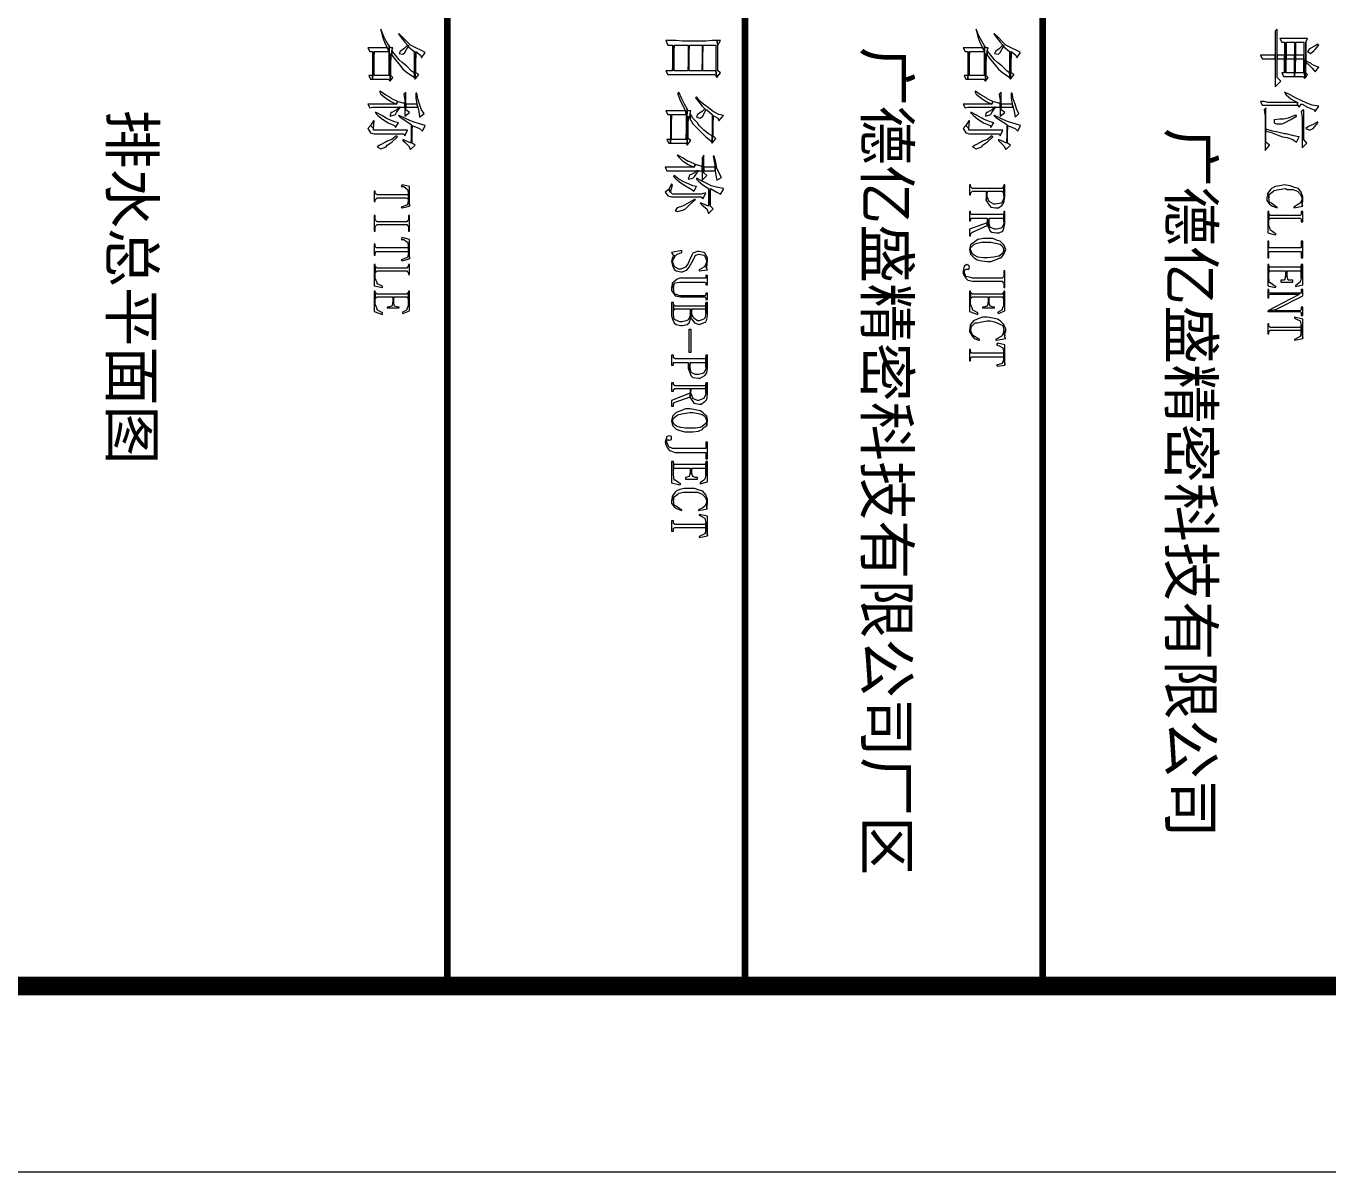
# Model space of a CAD drawing. Header units: millimetres. Extents: x 53009415 to 54059915, y 20499171 to 20796171.
# Drawn here: x 53709595 to 53744580, y 20499171 to 20529969 of the extents above; entities that cross this region are included whole.
import ezdxf
from ezdxf.enums import TextEntityAlignment as Align

# ---------------------------------------------------------------- set-up
doc = ezdxf.new("R2010")
doc.units = ezdxf.units.MM
doc.header["$LTSCALE"] = 1000
doc.layers.add('PUB_TITLE', color=7, linetype='Continuous', lineweight=20)
doc.layers.add('图框', color=144, linetype='Continuous')
doc.styles.add('图框宋体', font='')
doc.styles.get('图框宋体').set_extended_font_data('SimSun')

# ---------------------------------------------------------------- blocks, each defined once
blk = doc.blocks.new('2015AACI_TQ_A2')
at = {"layer": 'PUB_TITLE'}
blk.add_lwpolyline([(-6000, 0), (0, 0), (0, 40000), (-6000, 40000)], close=True, dxfattribs=at)
at = {"layer": 'PUB_TITLE', "lineweight": 0}
for points in [[(-4938.1, 19883.2), (-4938.1, 19878.2), (-4953.1, 19848.4), (-4958, 19843.4), (-4973, 19813.5), (-5072.5, 19813.5), (-4963, 19813.5), (-4958, 19823.5), (-4933.2, 19848.4), (-4913.3, 19863.3)], [(-5057.6, 19883.2), (-5062.5, 19878.2), (-5052.6, 19863.3), (-5037.7, 19833.5), (-5022.7, 19823.5), (-5012.8, 19838.4), (-5027.7, 19858.3), (-5032.7, 19863.3)], [(-4729.1, 19883.2), (-4729.1, 19883.2), (-4734.1, 19848.4), (-4744.1, 19818.5), (-4759, 19788.7), (-4773.9, 19758.8), (-4788.9, 19729), (-4803.8, 19699.1), (-4803.8, 19699.1), (-4788.9, 19709), (-4769, 19733.9), (-4749, 19768.8), (-4734.1, 19768.8), (-4724.2, 19778.7), (-4739.1, 19788.7), (-4739.1, 19793.6), (-4724.2, 19823.5), (-4709.2, 19858.3), (-4699.3, 19863.3)], [(-4639.6, 19878.2), (-4644.5, 19878.2), (-4629.6, 19853.4), (-4619.7, 19828.5), (-4609.7, 19813.5), (-4599.8, 19833.5), (-4609.7, 19853.4)], [(-5092.4, 19823.5), (-5092.4, 19818.5), (-5092.4, 19783.7), (-5092.4, 19748.9), (-5092.4, 19743.9), (-5092.4, 19709), (-5092.4, 19674.2), (-5072.5, 19684.2), (-5072.5, 19699.1), (-5002.8, 19699.1), (-4982.9, 19709), (-5072.5, 19709), (-5072.5, 19753.8), (-5002.8, 19753.8), (-4888.4, 19753.8), (-4982.9, 19758.8), (-5072.5, 19758.8), (-5072.5, 19803.6), (-5002.8, 19803.6), (-4878.4, 19808.6), (-4963, 19813.5), (-5072.5, 19813.5)], [(-5002.8, 19803.6), (-5002.8, 19758.8), (-5072.5, 19758.8), (-4982.9, 19758.8), (-4982.9, 19803.6), (-4908.3, 19803.6)], [(-4878.4, 19808.6), (-5002.8, 19803.6), (-4908.3, 19803.6), (-4908.3, 19758.8), (-4982.9, 19758.8), (-4888.4, 19753.8), (-4888.4, 19798.6)], [(-4898.3, 19823.5), (-4908.3, 19813.5), (-4963, 19813.5), (-4878.4, 19808.6)], [(-4530.1, 19818.5), (-4550, 19803.6), (-4709.2, 19803.6), (-4699.3, 19788.7), (-4669.4, 19793.6), (-4505.2, 19793.6)], [(-5002.8, 19753.8), (-5002.8, 19709), (-5072.5, 19709), (-4982.9, 19709), (-4982.9, 19753.8), (-4908.3, 19753.8)], [(-4888.4, 19753.8), (-5002.8, 19753.8), (-4908.3, 19753.8), (-4908.3, 19709), (-4982.9, 19709), (-5002.8, 19699.1), (-4908.3, 19699.1), (-4908.3, 19684.2), (-4888.4, 19694.1), (-4888.4, 19699.1), (-4888.4, 19719)], [(-4734.1, 19768.8), (-4749, 19768.8), (-4749, 19719), (-4749, 19679.2), (-4749, 19639.4), (-4749, 19609.5), (-4754, 19589.6), (-4754, 19569.7), (-4734.1, 19579.7), (-4734.1, 19589.6), (-4734.1, 19609.5), (-4734.1, 19639.4), (-4734.1, 19674.2), (-4734.1, 19719)], [(-4674.4, 19763.8), (-4679.4, 19763.8), (-4679.4, 19753.8), (-4664.5, 19719), (-4659.5, 19694.1), (-4659.5, 19674.2), (-4654.5, 19644.4), (-4639.6, 19644.4), (-4634.6, 19654.3), (-4634.6, 19684.2), (-4639.6, 19699.1), (-4654.5, 19729)], [(-4564.9, 19778.7), (-4564.9, 19773.7), (-4569.9, 19748.9), (-4579.9, 19709), (-4579.9, 19699.1), (-4589.8, 19664.3), (-4594.8, 19634.4), (-4604.7, 19599.6), (-4594.8, 19599.6), (-4589.8, 19624.5), (-4574.9, 19659.3), (-4564.9, 19689.1), (-4560, 19714), (-4550, 19743.9), (-4535.1, 19763.8)], [(-4231.5, 19798.6), (-4241.5, 19798.6), (-4266.4, 19788.7), (-4286.3, 19773.7), (-4291.2, 19753.8), (-4301.2, 19729), (-4306.2, 19699.1), (-4301.2, 19674.2), (-4296.2, 19649.3), (-4286.3, 19629.4), (-4281.3, 19624.5), (-4261.4, 19609.5), (-4236.5, 19614.5), (-4256.4, 19619.5), (-4271.3, 19639.4), (-4276.3, 19644.4), (-4281.3, 19669.2), (-4286.3, 19704.1), (-4281.3, 19714), (-4281.3, 19743.9), (-4271.3, 19768.8), (-4256.4, 19783.7), (-4236.5, 19793.6), (-4201.7, 19793.6), (-4216.6, 19798.6)], [(-4191.7, 19798.6), (-4196.7, 19793.6), (-4201.7, 19793.6), (-4236.5, 19793.6), (-4226.6, 19793.6), (-4206.6, 19783.7), (-4201.7, 19773.7), (-4186.7, 19748.9), (-4181.8, 19748.9)], [(-4107.1, 19798.6), (-4161.9, 19798.6), (-4161.9, 19788.7), (-4156.9, 19788.7), (-4146.9, 19788.7), (-4142, 19783.7), (-4142, 19624.5), (-4146.9, 19614.5), (-4151.9, 19614.5), (-4117.1, 19614.5), (-4122.1, 19614.5), (-4127, 19624.5), (-4127, 19783.7), (-4122.1, 19788.7), (-4117.1, 19788.7), (-4107.1, 19788.7)], [(-3913.1, 19798.6), (-4002.6, 19798.6), (-4002.6, 19788.7), (-3977.7, 19788.7), (-3967.8, 19788.7), (-3967.8, 19783.7), (-3967.8, 19624.5), (-3967.8, 19614.5), (-3977.7, 19614.5), (-4002.6, 19614.5), (-4002.6, 19609.5), (-3913.1, 19609.5), (-3913.1, 19614.5), (-3937.9, 19614.5), (-3947.9, 19614.5), (-3947.9, 19624.5), (-3947.9, 19783.7), (-3947.9, 19788.7), (-3937.9, 19788.7), (-3913.1, 19788.7)], [(-3768.7, 19798.6), (-3878.2, 19798.6), (-3878.2, 19788.7), (-3873.2, 19788.7), (-3803.6, 19788.7), (-3783.7, 19783.7), (-3778.7, 19778.7), (-3763.8, 19758.8), (-3758.8, 19758.8)], [(-3873.2, 19788.7), (-3863.3, 19788.7), (-3863.3, 19783.7), (-3863.3, 19624.5), (-3863.3, 19614.5), (-3873.2, 19614.5), (-3833.4, 19614.5), (-3843.4, 19614.5), (-3843.4, 19624.5), (-3843.4, 19704.1), (-3813.5, 19704.1), (-3843.4, 19714), (-3843.4, 19783.7), (-3843.4, 19788.7), (-3833.4, 19788.7), (-3803.6, 19788.7)], [(-3783.7, 19743.9), (-3793.6, 19743.9), (-3793.6, 19733.9), (-3793.6, 19719), (-3813.5, 19714), (-3843.4, 19714), (-3813.5, 19704.1), (-3793.6, 19699.1), (-3793.6, 19679.2), (-3793.6, 19679.2), (-3783.7, 19679.2)], [(-3709, 19798.6), (-3743.9, 19798.6), (-3743.9, 19788.7), (-3733.9, 19788.7), (-3724, 19788.7), (-3724, 19783.7), (-3714, 19773.7), (-3629.4, 19609.5), (-3634.4, 19649.3)], [(-3724, 19783.7), (-3724, 19624.5), (-3724, 19614.5), (-3733.9, 19614.5), (-3743.9, 19614.5), (-3743.9, 19609.5), (-3699.1, 19609.5), (-3699.1, 19614.5), (-3709, 19614.5), (-3714, 19614.5), (-3719, 19624.5), (-3719, 19773.7), (-3714, 19773.7)], [(-3604.5, 19798.6), (-3649.3, 19798.6), (-3649.3, 19788.7), (-3639.4, 19788.7), (-3634.4, 19788.7), (-3629.4, 19783.7), (-3629.4, 19649.3), (-3634.4, 19649.3), (-3629.4, 19609.5), (-3624.4, 19609.5), (-3624.4, 19783.7), (-3619.5, 19788.7), (-3614.5, 19788.7), (-3604.5, 19788.7)], [(-3480.1, 19798.6), (-3584.6, 19798.6), (-3594.6, 19753.8), (-3589.6, 19753.8), (-3584.6, 19763.8), (-3574.7, 19783.7), (-3549.8, 19788.7)], [(-3549.8, 19788.7), (-3544.8, 19788.7), (-3539.8, 19778.7), (-3539.8, 19624.5), (-3544.8, 19614.5), (-3549.8, 19614.5), (-3559.7, 19614.5), (-3559.7, 19609.5), (-3505, 19609.5), (-3505, 19614.5), (-3515, 19614.5), (-3519.9, 19614.5), (-3524.9, 19624.5), (-3524.9, 19778.7), (-3524.9, 19788.7), (-3510, 19788.7)], [(-3480.1, 19798.6), (-3549.8, 19788.7), (-3510, 19788.7), (-3490.1, 19783.7), (-3490.1, 19783.7), (-3475.2, 19753.8), (-3470.2, 19753.8)], [(-4863.5, 19679.2), (-4883.4, 19659.3), (-4982.9, 19659.3), (-5002.8, 19659.3), (-5142.2, 19659.3), (-5132.2, 19649.3), (-5117.3, 19649.3), (-5002.8, 19649.3), (-4982.9, 19649.3), (-4833.6, 19649.3)], [(-5002.8, 19699.1), (-5002.8, 19659.3), (-4982.9, 19659.3), (-4982.9, 19699.1), (-4908.3, 19699.1)], [(-4982.9, 19649.3), (-5002.8, 19649.3), (-5002.8, 19639.4), (-5002.8, 19604.5), (-5002.8, 19569.7), (-4982.9, 19579.7), (-4982.9, 19579.7), (-4982.9, 19609.5)], [(-4520.1, 19619.5), (-4535.1, 19599.6), (-4594.8, 19599.6), (-4604.7, 19599.6), (-4719.2, 19599.6), (-4709.2, 19589.6), (-4674.4, 19594.6), (-4490.3, 19594.6)], [(-4186.7, 19659.3), (-4191.7, 19649.3), (-4206.6, 19629.4), (-4211.6, 19619.5), (-4236.5, 19614.5), (-4261.4, 19609.5), (-4236.5, 19604.5), (-4221.6, 19604.5), (-4201.7, 19619.5), (-4191.7, 19634.4), (-4181.8, 19659.3)], [(-4042.4, 19654.3), (-4047.4, 19644.4), (-4062.3, 19624.5), (-4062.3, 19624.5), (-4087.2, 19614.5), (-4117.1, 19614.5), (-4151.9, 19614.5), (-4161.9, 19614.5), (-4161.9, 19609.5), (-4047.4, 19609.5), (-4037.5, 19649.3)], [(-3758.8, 19654.3), (-3763.8, 19644.4), (-3778.7, 19624.5), (-3778.7, 19619.5), (-3803.6, 19614.5), (-3833.4, 19614.5), (-3873.2, 19614.5), (-3878.2, 19614.5), (-3878.2, 19609.5), (-3763.8, 19609.5), (-3753.8, 19649.3)], [(-5017.8, 18280.9), (-5027.7, 18261), (-5042.6, 18231.1), (-5057.6, 18201.3), (-5072.5, 18186.3), (-5097.4, 18161.5), (-5117.3, 18141.6), (-5117.3, 18136.6), (-5097.4, 18151.5), (-5072.5, 18171.4), (-5057.6, 18186.3), (-5052.6, 18191.3), (-5047.6, 18191.3), (-5022.7, 18221.2), (-4908.3, 18221.2), (-4873.5, 18226.2), (-5022.7, 18231.1), (-5002.8, 18256), (-4987.9, 18261)], [(-4689.3, 18270.9), (-4709.2, 18261), (-4739.1, 18251), (-4769, 18241.1), (-4798.8, 18236.1), (-4798.8, 18231.1), (-4773.9, 18231.1), (-4739.1, 18236.1), (-4724.2, 18241.1), (-4699.3, 18246.1), (-4669.4, 18251)], [(-4624.6, 18280.9), (-4624.6, 18280.9), (-4634.6, 18251), (-4644.5, 18216.2), (-4649.5, 18201.3), (-4664.5, 18171.4), (-4679.4, 18141.6), (-4679.4, 18136.6), (-4669.4, 18146.5), (-4649.5, 18176.4), (-4629.6, 18206.3), (-4530.1, 18206.3), (-4624.6, 18211.2), (-4609.7, 18251), (-4594.8, 18266)], [(-4873.5, 18226.2), (-4908.3, 18221.2), (-4918.2, 18206.3), (-4943.1, 18181.4), (-4963, 18156.5), (-4977.9, 18141.6), (-5002.8, 18121.7), (-5027.7, 18101.8), (-5002.8, 18101.8), (-4977.9, 18121.7), (-4948.1, 18146.5), (-4928.2, 18161.5), (-4908.3, 18186.3), (-4888.4, 18216.2)], [(-4898.3, 18246.1), (-4908.3, 18231.1), (-5022.7, 18231.1), (-4873.5, 18226.2)], [(-4694.3, 18196.3), (-4709.2, 18176.4), (-4724.2, 18176.4), (-4739.1, 18176.4), (-4803.8, 18176.4), (-4793.8, 18166.4), (-4759, 18171.4), (-4744.1, 18171.4), (-4724.2, 18171.4), (-4674.4, 18171.4)], [(-4724.2, 18241.1), (-4739.1, 18236.1), (-4739.1, 18176.4), (-4724.2, 18176.4)], [(-4520.1, 18226.2), (-4530.1, 18211.2), (-4624.6, 18211.2), (-4530.1, 18206.3), (-4550, 18161.5), (-4545, 18161.5), (-4535.1, 18171.4), (-4515.2, 18191.3), (-4495.3, 18201.3)], [(-4241.5, 18196.3), (-4306.2, 18196.3), (-4306.2, 18191.3), (-4301.2, 18191.3), (-4246.5, 18191.3), (-4236.5, 18191.3), (-4211.6, 18181.4), (-4206.6, 18176.4), (-4201.7, 18146.5), (-4201.7, 18136.6), (-4216.6, 18111.7), (-4216.6, 18111.7), (-4241.5, 18101.8), (-4271.3, 18101.8), (-4221.6, 18096.8), (-4196.7, 18111.7), (-4186.7, 18121.7), (-4181.8, 18146.5), (-4181.8, 18161.5), (-4196.7, 18181.4), (-4211.6, 18191.3)], [(-4097.2, 18196.3), (-4161.9, 18196.3), (-4161.9, 18191.3), (-4151.9, 18191.3), (-4107.1, 18191.3), (-4097.2, 18191.3), (-4077.3, 18181.4), (-4072.3, 18176.4), (-4067.3, 18151.5), (-4067.3, 18141.6), (-4077.3, 18121.7), (-4077.3, 18116.7), (-4102.1, 18111.7), (-4127, 18111.7), (-4082.2, 18106.7), (-4057.4, 18116.7), (-4052.4, 18126.6), (-4047.4, 18151.5), (-4047.4, 18166.4), (-4057.4, 18186.3), (-4072.3, 18191.3)], [(-3957.8, 18201.3), (-3957.8, 18201.3), (-3982.7, 18191.3), (-4002.6, 18171.4), (-4007.6, 18156.5), (-4017.6, 18131.6), (-4017.6, 18101.8), (-4017.6, 18081.8), (-4012.6, 18052), (-3997.6, 18032.1), (-3982.7, 18012.2), (-3957.8, 18007.2), (-3957.8, 18007.2), (-3957.8, 18012.2), (-3967.8, 18012.2), (-3987.7, 18032.1), (-3992.7, 18047), (-3997.6, 18071.9), (-3997.6, 18101.8), (-3997.6, 18121.7), (-3992.7, 18146.5), (-3987.7, 18171.4), (-3977.7, 18181.4), (-3957.8, 18191.3), (-3933, 18191.3)], [(-3753.8, 18196.3), (-3843.4, 18196.3), (-3843.4, 18191.3), (-3813.5, 18191.3), (-3808.6, 18186.3), (-3803.6, 18181.4), (-3803.6, 18022.1), (-3808.6, 18012.2), (-3813.5, 17987.3), (-3838.4, 17977.3), (-3828.5, 17972.4), (-3803.6, 17987.3), (-3793.6, 17997.3), (-3788.7, 18022.1), (-3788.7, 18181.4), (-3783.7, 18186.3), (-3778.7, 18191.3), (-3753.8, 18191.3)], [(-3629.4, 18196.3), (-3733.9, 18196.3), (-3733.9, 18191.3), (-3728.9, 18191.3), (-3659.3, 18191.3), (-3639.4, 18181.4), (-3634.4, 18181.4), (-3619.5, 18156.5), (-3614.5, 18161.5)], [(-3519.9, 18201.3), (-3529.9, 18201.3), (-3554.8, 18191.3), (-3574.7, 18171.4), (-3584.6, 18156.5), (-3589.6, 18131.6), (-3594.6, 18101.8), (-3594.6, 18076.9), (-3584.6, 18047), (-3574.7, 18027.1), (-3574.7, 18027.1), (-3554.8, 18012.2), (-3524.9, 18012.2), (-3544.8, 18017.2), (-3564.7, 18037.1), (-3564.7, 18047), (-3569.7, 18071.9), (-3574.7, 18101.8), (-3574.7, 18116.7), (-3569.7, 18141.6), (-3559.7, 18166.4), (-3549.8, 18186.3), (-3524.9, 18191.3), (-3495.1, 18196.3), (-3505, 18196.3)], [(-3480.1, 18201.3), (-3485.1, 18196.3), (-3495.1, 18196.3), (-3524.9, 18191.3), (-3519.9, 18191.3), (-3495.1, 18181.4), (-3490.1, 18176.4), (-3475.2, 18146.5), (-3470.2, 18151.5)], [(-3335.8, 18196.3), (-3445.3, 18196.3), (-3455.2, 18156.5), (-3445.3, 18151.5), (-3440.3, 18166.4), (-3430.4, 18186.3), (-3410.5, 18191.3)], [(-3335.8, 18196.3), (-3410.5, 18191.3), (-3370.7, 18191.3), (-3345.8, 18181.4), (-3345.8, 18181.4), (-3335.8, 18151.5), (-3330.8, 18156.5)], [(-5052.6, 18191.3), (-5057.6, 18186.3), (-5037.7, 18166.4), (-5022.7, 18146.5), (-5012.8, 18141.6), (-5007.8, 18161.5), (-5017.8, 18171.4)], [(-4754, 18131.6), (-4769, 18101.8), (-4773.9, 18096.8), (-4788.9, 18066.9), (-4808.8, 18037.1), (-4803.8, 18037.1), (-4793.8, 18042), (-4773.9, 18066.9), (-4754, 18096.8), (-4739.1, 18126.6)], [(-4724.2, 18171.4), (-4744.1, 18171.4), (-4744.1, 18161.5), (-4754, 18131.6), (-4739.1, 18126.6), (-4739.1, 18096.8), (-4739.1, 18057), (-4739.1, 18022.1), (-4739.1, 17992.3), (-4739.1, 17972.4), (-4719.2, 17982.3), (-4724.2, 17997.3), (-4724.2, 18022.1), (-4724.2, 18052), (-4724.2, 18091.8), (-4724.2, 18141.6), (-4724.2, 18146.5)], [(-4724.2, 18146.5), (-4724.2, 18141.6), (-4709.2, 18126.6), (-4694.3, 18101.8), (-4694.3, 18096.8), (-4679.4, 18091.8), (-4674.4, 18091.8), (-4684.4, 18121.7), (-4694.3, 18126.6)], [(-4639.6, 18136.6), (-4644.5, 18116.7), (-4659.5, 18081.8), (-4664.5, 18071.9), (-4679.4, 18047), (-4694.3, 18017.2), (-4694.3, 18012.2), (-4679.4, 18027.1), (-4659.5, 18052), (-4639.6, 18081.8), (-4624.6, 18116.7), (-4614.7, 18121.7)], [(-4599.8, 18186.3), (-4599.8, 18186.3), (-4599.8, 18166.4), (-4599.8, 18141.6), (-4599.8, 18106.7), (-4599.8, 18061.9), (-4599.8, 18012.2), (-4599.8, 18002.2), (-4609.7, 18002.2), (-4624.6, 17987.3), (-4609.7, 17972.4), (-4584.8, 17987.3), (-4579.9, 18007.2), (-4579.9, 18166.4), (-4569.9, 18171.4)], [(-4564.9, 18131.6), (-4569.9, 18126.6), (-4550, 18101.8), (-4540, 18076.9), (-4535.1, 18066.9), (-4520.1, 18037.1), (-4510.2, 18022.1), (-4500.2, 18042), (-4510.2, 18071.9), (-4520.1, 18076.9), (-4535.1, 18101.8)], [(-4301.2, 18191.3), (-4291.2, 18186.3), (-4286.3, 18181.4), (-4286.3, 18022.1), (-4291.2, 18017.2), (-4296.2, 18012.2), (-4306.2, 18012.2), (-4306.2, 18007.2), (-4251.4, 18007.2), (-4251.4, 18012.2), (-4261.4, 18012.2), (-4266.4, 18017.2), (-4271.3, 18022.1), (-4271.3, 18096.8), (-4236.5, 18096.8), (-4221.6, 18096.8), (-4271.3, 18101.8), (-4271.3, 18181.4), (-4266.4, 18186.3), (-4261.4, 18191.3), (-4246.5, 18191.3)], [(-4151.9, 18191.3), (-4146.9, 18186.3), (-4146.9, 18181.4), (-4146.9, 18022.1), (-4146.9, 18017.2), (-4151.9, 18012.2), (-4161.9, 18012.2), (-4161.9, 18007.2), (-4112.1, 18007.2), (-4112.1, 18012.2), (-4117.1, 18012.2), (-4127, 18017.2), (-4127, 18022.1), (-4127, 18101.8), (-4102.1, 18101.8), (-4087.2, 18101.8), (-4082.2, 18106.7), (-4127, 18111.7), (-4127, 18181.4), (-4127, 18186.3), (-4117.1, 18191.3), (-4107.1, 18191.3)], [(-3933, 18191.3), (-3957.8, 18191.3), (-3937.9, 18186.3), (-3923, 18166.4), (-3923, 18161.5), (-3918, 18136.6), (-3913.1, 18101.8), (-3913.1, 18081.8), (-3918, 18052), (-3928, 18032.1), (-3933, 18022.1), (-3957.8, 18012.2), (-3957.8, 18007.2), (-3933, 18012.2), (-3913.1, 18032.1), (-3903.1, 18047), (-3898.1, 18071.9), (-3893.1, 18101.8), (-3893.1, 18121.7), (-3903.1, 18146.5), (-3913.1, 18171.4), (-3913.1, 18176.4)], [(-3728.9, 18191.3), (-3724, 18186.3), (-3719, 18181.4), (-3719, 18022.1), (-3724, 18017.2), (-3728.9, 18012.2), (-3694.1, 18012.2), (-3699.1, 18017.2), (-3704.1, 18022.1), (-3704.1, 18106.7), (-3669.2, 18106.7), (-3704.1, 18111.7), (-3704.1, 18181.4), (-3699.1, 18186.3), (-3694.1, 18191.3), (-3659.3, 18191.3)], [(-3644.3, 18141.6), (-3649.3, 18141.6), (-3649.3, 18136.6), (-3654.3, 18116.7), (-3669.2, 18111.7), (-3704.1, 18111.7), (-3669.2, 18106.7), (-3654.3, 18101.8), (-3649.3, 18081.8), (-3649.3, 18076.9), (-3644.3, 18076.9)], [(-3410.5, 18191.3), (-3400.5, 18191.3), (-3400.5, 18181.4), (-3400.5, 18022.1), (-3400.5, 18017.2), (-3410.5, 18012.2), (-3420.4, 18012.2), (-3420.4, 18007.2), (-3360.7, 18007.2), (-3360.7, 18012.2), (-3370.7, 18012.2), (-3380.6, 18017.2), (-3380.6, 18022.1), (-3380.6, 18176.4), (-3380.6, 18191.3), (-3370.7, 18191.3)], [(-5052.6, 18086.8), (-5077.5, 18071.9), (-5107.3, 18057), (-5142.2, 18042), (-5142.2, 18042), (-5137.2, 18042), (-5102.4, 18052), (-5072.5, 18061.9), (-5042.6, 18076.9), (-5022.7, 18086.8), (-4893.4, 18086.8)], [(-5042.6, 18106.7), (-5042.6, 18096.8), (-5052.6, 18086.8), (-4893.4, 18086.8), (-4893.4, 18007.2), (-5022.7, 18007.2), (-4873.5, 17997.3), (-4873.5, 18032.1), (-4873.5, 18081.8), (-4863.5, 18091.8), (-5012.8, 18096.8), (-5002.8, 18101.8), (-5027.7, 18101.8)], [(-5022.7, 18086.8), (-5042.6, 18076.9), (-5042.6, 18037.1), (-5042.6, 18017.2), (-5042.6, 17972.4), (-5022.7, 17982.3), (-5022.7, 17997.3), (-4893.4, 17997.3), (-4873.5, 17997.3), (-5022.7, 18007.2)], [(-4883.4, 18106.7), (-4893.4, 18096.8), (-5012.8, 18096.8), (-4863.5, 18091.8)], [(-4087.2, 18101.8), (-4102.1, 18101.8), (-4067.3, 18007.2), (-4032.5, 18007.2), (-4032.5, 18012.2), (-4042.4, 18012.2), (-4047.4, 18017.2), (-4052.4, 18022.1)], [(-3475.2, 18061.9), (-3480.1, 18052), (-3495.1, 18027.1), (-3500, 18022.1), (-3524.9, 18012.2), (-3554.8, 18012.2), (-3524.9, 18007.2), (-3515, 18007.2), (-3490.1, 18022.1), (-3480.1, 18032.1), (-3470.2, 18057)], [(-4873.5, 17997.3), (-4893.4, 17997.3), (-4893.4, 17977.3), (-4873.5, 17987.3)], [(-4649.5, 18007.2), (-4649.5, 18002.2), (-4624.6, 17987.3), (-4609.7, 18002.2)], [(-3863.3, 18007.2), (-3873.2, 18002.2), (-3878.2, 17992.3), (-3868.3, 17977.3), (-3843.4, 17972.4), (-3828.5, 17972.4), (-3838.4, 17977.3), (-3848.4, 17982.3), (-3853.3, 17987.3), (-3853.3, 17987.3), (-3853.3, 17992.3), (-3853.3, 18002.2)], [(-3619.5, 18052), (-3619.5, 18047), (-3634.4, 18022.1), (-3639.4, 18022.1), (-3664.2, 18012.2), (-3694.1, 18012.2), (-3728.9, 18012.2), (-3733.9, 18012.2), (-3733.9, 18007.2), (-3624.4, 18007.2), (-3609.5, 18052)], [(-5082.4, 16668.6), (-5082.4, 16648.7), (-5057.6, 16653.7)], [(-4908.3, 16668.6), (-4918.2, 16653.7), (-5057.6, 16653.7), (-5082.4, 16648.7), (-5082.4, 16623.8), (-5077.5, 16589), (-5077.5, 16554.2), (-5077.5, 16514.4), (-5077.5, 16504.4), (-5077.5, 16464.6), (-5082.4, 16429.8), (-5082.4, 16399.9), (-5082.4, 16375), (-5057.6, 16385), (-5057.6, 16409.9), (-4918.2, 16409.9), (-5057.6, 16419.8), (-5057.6, 16494.5), (-4918.2, 16494.5), (-5057.6, 16499.4), (-5057.6, 16569.1), (-4918.2, 16569.1), (-5057.6, 16574.1), (-5057.6, 16643.7), (-4918.2, 16643.7), (-4883.4, 16648.7)], [(-4679.4, 16683.6), (-4684.4, 16658.7), (-4699.3, 16628.8), (-4719.2, 16603.9), (-4734.1, 16584), (-4754, 16559.1), (-4778.9, 16539.2), (-4773.9, 16534.3), (-4754, 16549.2), (-4729.1, 16569.1), (-4714.2, 16584), (-4709.2, 16589), (-4709.2, 16594), (-4684.4, 16623.8), (-4569.9, 16623.8), (-4530.1, 16623.8), (-4679.4, 16628.8), (-4664.5, 16653.7), (-4649.5, 16658.7)], [(-4346, 16673.6), (-4365.9, 16663.6), (-4395.7, 16648.7), (-4425.6, 16643.7), (-4460.4, 16633.8), (-4460.4, 16628.8), (-4430.6, 16633.8), (-4400.7, 16638.8), (-4380.8, 16638.8), (-4355.9, 16643.7), (-4331.1, 16648.7)], [(-4281.3, 16683.6), (-4286.3, 16683.6), (-4291.2, 16653.7), (-4301.2, 16618.9), (-4311.1, 16599), (-4326.1, 16569.1), (-4341, 16539.2), (-4336, 16539.2), (-4326.1, 16549.2), (-4306.2, 16574.1), (-4286.3, 16603.9), (-4191.7, 16603.9), (-4286.3, 16613.9), (-4266.4, 16648.7), (-4256.4, 16668.6)], [(-4883.4, 16648.7), (-4918.2, 16643.7), (-4918.2, 16574.1), (-5057.6, 16574.1), (-4918.2, 16569.1), (-4918.2, 16499.4), (-5057.6, 16499.4), (-4918.2, 16494.5), (-4918.2, 16419.8), (-5057.6, 16419.8), (-4918.2, 16409.9), (-4918.2, 16375), (-4898.3, 16385), (-4898.3, 16404.9), (-4898.3, 16439.7), (-4898.3, 16638.8)], [(-4709.2, 16589), (-4714.2, 16584), (-4699.3, 16569.1), (-4684.4, 16544.2), (-4669.4, 16539.2), (-4664.5, 16559.1), (-4674.4, 16574.1)], [(-4530.1, 16623.8), (-4569.9, 16623.8), (-4579.9, 16603.9), (-4599.8, 16579.1), (-4624.6, 16554.2), (-4639.6, 16544.2), (-4664.5, 16519.3), (-4689.3, 16504.4), (-4659.5, 16504.4), (-4634.6, 16519.3), (-4609.7, 16544.2), (-4589.8, 16564.1), (-4564.9, 16589), (-4545, 16613.9)], [(-4555, 16643.7), (-4569.9, 16628.8), (-4679.4, 16628.8), (-4530.1, 16623.8)], [(-4355.9, 16594), (-4370.9, 16579.1), (-4380.8, 16579.1), (-4400.7, 16579.1), (-4465.4, 16579.1), (-4450.5, 16569.1), (-4420.6, 16569.1), (-4400.7, 16569.1), (-4380.8, 16569.1), (-4331.1, 16569.1)], [(-4380.8, 16638.8), (-4400.7, 16638.8), (-4400.7, 16579.1), (-4380.8, 16579.1)], [(-4176.8, 16628.8), (-4191.7, 16613.9), (-4286.3, 16613.9), (-4191.7, 16603.9), (-4206.6, 16564.1), (-4206.6, 16559.1), (-4196.7, 16569.1), (-4176.8, 16594), (-4151.9, 16603.9)], [(-4261.4, 16589), (-4261.4, 16584), (-4256.4, 16564.1), (-4256.4, 16539.2), (-4256.4, 16504.4), (-4256.4, 16464.6), (-4256.4, 16409.9), (-4261.4, 16404.9), (-4266.4, 16399.9), (-4281.3, 16390), (-4266.4, 16370.1), (-4246.5, 16385), (-4241.5, 16404.9), (-4241.5, 16564.1), (-4231.5, 16574.1)], [(-3898.1, 16599), (-3913.1, 16599), (-3937.9, 16584), (-3942.9, 16579.1), (-3947.9, 16554.2), (-3947.9, 16544.2), (-3937.9, 16519.3), (-3928, 16514.4), (-3898.1, 16499.4), (-3883.2, 16494.5), (-3863.3, 16479.5), (-3853.3, 16454.6), (-3853.3, 16444.7), (-3863.3, 16424.8), (-3868.3, 16419.8), (-3893.1, 16409.9), (-3913.1, 16409.9), (-3893.1, 16404.9), (-3873.2, 16409.9), (-3853.3, 16419.8), (-3843.4, 16429.8), (-3838.4, 16454.6), (-3838.4, 16464.6), (-3848.4, 16489.5), (-3863.3, 16499.4), (-3888.2, 16514.4), (-3908.1, 16524.3), (-3928, 16534.3), (-3933, 16554.2), (-3928, 16579.1), (-3923, 16584), (-3898.1, 16594), (-3873.2, 16594)], [(-3873.2, 16594), (-3898.1, 16594), (-3893.1, 16594), (-3868.3, 16584), (-3858.3, 16594)], [(-3848.4, 16599), (-3853.3, 16594), (-3858.3, 16594), (-3868.3, 16584), (-3863.3, 16579.1), (-3848.4, 16554.2), (-3843.4, 16554.2)], [(-3768.7, 16599), (-3818.5, 16599), (-3818.5, 16589), (-3813.5, 16589), (-3803.6, 16589), (-3803.6, 16584), (-3803.6, 16449.7), (-3798.6, 16434.7), (-3783.7, 16414.8), (-3778.7, 16409.9), (-3748.8, 16414.8), (-3773.7, 16419.8), (-3778.7, 16424.8), (-3783.7, 16449.7), (-3783.7, 16584), (-3778.7, 16589), (-3773.7, 16589), (-3768.7, 16589)], [(-3689.1, 16599), (-3724, 16599), (-3724, 16589), (-3719, 16589), (-3714, 16589), (-3709, 16584), (-3709, 16454.6), (-3709, 16449.7), (-3719, 16424.8), (-3724, 16419.8), (-3748.8, 16414.8), (-3778.7, 16409.9), (-3753.8, 16404.9), (-3738.9, 16404.9), (-3719, 16419.8), (-3709, 16424.8), (-3704.1, 16454.6), (-3704.1, 16584), (-3699.1, 16589), (-3694.1, 16589), (-3689.1, 16589)], [(-3609.5, 16599), (-3674.2, 16599), (-3674.2, 16589), (-3669.2, 16589), (-3614.5, 16589), (-3614.5, 16589), (-3589.6, 16584), (-3584.6, 16579.1), (-3574.7, 16554.2), (-3574.7, 16544.2), (-3589.6, 16524.3), (-3609.5, 16514.4), (-3639.4, 16514.4), (-3589.6, 16509.4), (-3584.6, 16514.4), (-3564.7, 16529.3), (-3554.8, 16554.2), (-3559.7, 16564.1), (-3569.7, 16589), (-3579.7, 16594)], [(-3669.2, 16589), (-3659.3, 16589), (-3654.3, 16584), (-3654.3, 16424.8), (-3659.3, 16414.8), (-3664.2, 16414.8), (-3629.4, 16414.8), (-3634.4, 16414.8), (-3639.4, 16424.8), (-3639.4, 16504.4), (-3614.5, 16504.4), (-3589.6, 16509.4), (-3639.4, 16514.4), (-3639.4, 16584), (-3634.4, 16589), (-3629.4, 16589), (-3614.5, 16589)], [(-3320.9, 16599), (-3390.6, 16599), (-3390.6, 16589), (-3380.6, 16589), (-3325.9, 16589), (-3315.9, 16589), (-3296, 16579.1), (-3291, 16574.1), (-3286.1, 16549.2), (-3286.1, 16534.3), (-3296, 16514.4), (-3301, 16509.4), (-3325.9, 16504.4), (-3350.7, 16504.4), (-3306, 16499.4), (-3281.1, 16509.4), (-3271.1, 16519.3), (-3266.2, 16549.2), (-3266.2, 16559.1), (-3281.1, 16584), (-3296, 16594)], [(-3380.6, 16589), (-3375.6, 16589), (-3370.7, 16584), (-3370.7, 16424.8), (-3375.6, 16414.8), (-3380.6, 16414.8), (-3390.6, 16414.8), (-3390.6, 16404.9), (-3335.8, 16404.9), (-3335.8, 16414.8), (-3340.8, 16414.8), (-3350.7, 16414.8), (-3350.7, 16424.8), (-3350.7, 16494.5), (-3320.9, 16494.5), (-3306, 16499.4), (-3350.7, 16504.4), (-3350.7, 16584), (-3350.7, 16589), (-3340.8, 16589), (-3325.9, 16589)], [(-3181.6, 16599), (-3241.3, 16599), (-3241.3, 16589), (-3236.3, 16589), (-3186.5, 16589), (-3181.6, 16589), (-3156.7, 16579.1), (-3156.7, 16579.1), (-3146.7, 16549.2), (-3146.7, 16544.2), (-3156.7, 16519.3), (-3161.7, 16519.3), (-3186.5, 16509.4), (-3211.4, 16509.4), (-3161.7, 16504.4), (-3141.8, 16519.3), (-3131.8, 16524.3), (-3126.8, 16554.2), (-3126.8, 16564.1), (-3141.8, 16584), (-3151.7, 16594)], [(-3236.3, 16589), (-3231.3, 16589), (-3226.3, 16584), (-3226.3, 16424.8), (-3231.3, 16414.8), (-3236.3, 16414.8), (-3241.3, 16414.8), (-3241.3, 16404.9), (-3196.5, 16404.9), (-3196.5, 16414.8), (-3201.5, 16414.8), (-3206.4, 16414.8), (-3211.4, 16424.8), (-3211.4, 16504.4), (-3186.5, 16504.4), (-3166.6, 16504.4), (-3161.7, 16504.4), (-3211.4, 16509.4), (-3211.4, 16584), (-3206.4, 16589), (-3201.5, 16589), (-3186.5, 16589)], [(-3037.3, 16599), (-3042.2, 16599), (-3062.1, 16594), (-3082, 16574.1), (-3092, 16559.1), (-3097, 16534.3), (-3101.9, 16504.4), (-3101.9, 16479.5), (-3092, 16454.6), (-3082, 16429.8), (-3062.1, 16409.9), (-3037.3, 16404.9), (-3037.3, 16404.9), (-3037.3, 16409.9), (-3052.2, 16414.8), (-3067.1, 16434.7), (-3072.1, 16444.7), (-3077.1, 16469.6), (-3082, 16504.4), (-3082, 16519.3), (-3077.1, 16549.2), (-3072.1, 16569.1), (-3062.1, 16584), (-3037.3, 16594), (-3012.4, 16594)], [(-3012.4, 16594), (-3037.3, 16594), (-3022.3, 16589), (-3007.4, 16569.1), (-3002.4, 16559.1), (-2997.4, 16534.3), (-2997.4, 16504.4), (-2997.4, 16479.5), (-3002.4, 16454.6), (-3007.4, 16434.7), (-3017.3, 16419.8), (-3037.3, 16409.9), (-3037.3, 16404.9), (-3012.4, 16409.9), (-2992.5, 16429.8), (-2987.5, 16444.7), (-2977.5, 16474.6), (-2977.5, 16504.4), (-2977.5, 16519.3), (-2982.5, 16549.2), (-2992.5, 16574.1), (-2997.4, 16574.1)], [(-2833.2, 16599), (-2922.8, 16599), (-2922.8, 16589), (-2897.9, 16589), (-2888, 16589), (-2888, 16584), (-2888, 16424.8), (-2888, 16409.9), (-2897.9, 16390), (-2922.8, 16380), (-2907.9, 16375), (-2888, 16385), (-2878, 16394.9), (-2868.1, 16424.8), (-2868.1, 16584), (-2868.1, 16589), (-2858.1, 16589), (-2833.2, 16589)], [(-2708.8, 16599), (-2818.3, 16599), (-2818.3, 16589), (-2813.3, 16589), (-2743.7, 16589), (-2723.8, 16584), (-2718.8, 16579.1), (-2703.8, 16559.1), (-2698.9, 16559.1)], [(-2813.3, 16589), (-2803.4, 16589), (-2803.4, 16584), (-2803.4, 16424.8), (-2803.4, 16414.8), (-2813.3, 16414.8), (-2773.5, 16414.8), (-2783.5, 16414.8), (-2783.5, 16424.8), (-2783.5, 16504.4), (-2753.6, 16504.4), (-2783.5, 16514.4), (-2783.5, 16584), (-2783.5, 16589), (-2773.5, 16589), (-2743.7, 16589)], [(-2604.3, 16599), (-2614.3, 16599), (-2639.2, 16589), (-2659.1, 16574.1), (-2664, 16554.2), (-2674, 16529.3), (-2674, 16499.4), (-2674, 16474.6), (-2669, 16449.7), (-2659.1, 16429.8), (-2654.1, 16424.8), (-2634.2, 16409.9), (-2609.3, 16414.8), (-2629.2, 16419.8), (-2644.1, 16439.7), (-2649.1, 16444.7), (-2654.1, 16469.6), (-2654.1, 16504.4), (-2654.1, 16514.4), (-2654.1, 16544.2), (-2644.1, 16569.1), (-2629.2, 16584), (-2609.3, 16594), (-2574.5, 16594), (-2589.4, 16599)], [(-2564.5, 16599), (-2569.5, 16594), (-2574.5, 16594), (-2609.3, 16594), (-2599.4, 16594), (-2579.4, 16584), (-2569.5, 16574.1), (-2559.5, 16549.2), (-2554.6, 16549.2)], [(-2420.2, 16599), (-2524.7, 16599), (-2534.7, 16554.2), (-2529.7, 16554.2), (-2524.7, 16564.1), (-2514.8, 16584), (-2489.9, 16589)], [(-2489.9, 16589), (-2484.9, 16589), (-2479.9, 16579.1), (-2479.9, 16424.8), (-2484.9, 16414.8), (-2489.9, 16414.8), (-2499.8, 16414.8), (-2499.8, 16404.9), (-2445.1, 16404.9), (-2445.1, 16414.8), (-2455, 16414.8), (-2460, 16414.8), (-2465, 16424.8), (-2465, 16579.1), (-2465, 16589), (-2450.1, 16589)], [(-2420.2, 16599), (-2489.9, 16589), (-2450.1, 16589), (-2430.2, 16584), (-2430.2, 16584), (-2415.2, 16554.2), (-2410.3, 16554.2)], [(-4415.6, 16534.3), (-4430.6, 16499.4), (-4430.6, 16494.5), (-4450.5, 16464.6), (-4465.4, 16439.7), (-4465.4, 16434.7), (-4455.5, 16444.7), (-4435.5, 16464.6), (-4415.6, 16494.5), (-4400.7, 16524.3)], [(-4380.8, 16569.1), (-4400.7, 16569.1), (-4405.7, 16564.1), (-4415.6, 16534.3), (-4400.7, 16524.3), (-4400.7, 16494.5), (-4400.7, 16454.6), (-4400.7, 16419.8), (-4400.7, 16394.9), (-4400.7, 16370.1), (-4380.8, 16380), (-4380.8, 16394.9), (-4380.8, 16419.8), (-4380.8, 16454.6), (-4380.8, 16494.5), (-4380.8, 16539.2), (-4380.8, 16549.2)], [(-4380.8, 16549.2), (-4380.8, 16539.2), (-4370.9, 16529.3), (-4355.9, 16499.4), (-4351, 16499.4), (-4336, 16494.5), (-4336, 16494.5), (-4341, 16519.3), (-4351, 16529.3)], [(-4296.2, 16539.2), (-4301.2, 16519.3), (-4316.1, 16484.5), (-4321.1, 16474.6), (-4336, 16444.7), (-4355.9, 16419.8), (-4351, 16414.8), (-4336, 16429.8), (-4316.1, 16454.6), (-4301.2, 16479.5), (-4281.3, 16514.4), (-4271.3, 16524.3)], [(-4226.6, 16534.3), (-4226.6, 16529.3), (-4211.6, 16499.4), (-4196.7, 16474.6), (-4191.7, 16464.6), (-4181.8, 16434.7), (-4166.8, 16424.8), (-4161.9, 16439.7), (-4171.8, 16469.6), (-4176.8, 16479.5), (-4196.7, 16499.4)], [(-2723.8, 16544.2), (-2733.7, 16544.2), (-2733.7, 16534.3), (-2738.7, 16519.3), (-2753.6, 16514.4), (-2783.5, 16514.4), (-2753.6, 16504.4), (-2738.7, 16499.4), (-2733.7, 16479.5), (-2733.7, 16479.5), (-2723.8, 16479.5)], [(-4714.2, 16489.5), (-4739.1, 16474.6), (-4769, 16459.6), (-4803.8, 16444.7), (-4798.8, 16439.7), (-4793.8, 16439.7), (-4764, 16449.7), (-4734.1, 16464.6), (-4704.3, 16479.5), (-4684.4, 16484.5), (-4550, 16484.5)], [(-4704.3, 16509.4), (-4704.3, 16494.5), (-4714.2, 16489.5), (-4550, 16484.5), (-4550, 16404.9), (-4684.4, 16404.9), (-4530.1, 16399.9), (-4530.1, 16429.8), (-4530.1, 16484.5), (-4520.1, 16489.5), (-4674.4, 16494.5), (-4659.5, 16504.4), (-4689.3, 16504.4)], [(-4684.4, 16484.5), (-4704.3, 16479.5), (-4704.3, 16434.7), (-4704.3, 16414.8), (-4704.3, 16375), (-4684.4, 16385), (-4684.4, 16399.9), (-4550, 16399.9), (-4530.1, 16399.9), (-4684.4, 16404.9)], [(-4545, 16509.4), (-4555, 16494.5), (-4674.4, 16494.5), (-4520.1, 16489.5)], [(-3942.9, 16459.6), (-3952.9, 16459.6), (-3942.9, 16404.9), (-3933, 16409.9), (-3928, 16414.8), (-3923, 16424.8), (-3933, 16434.7)], [(-3589.6, 16509.4), (-3614.5, 16504.4), (-3599.6, 16504.4), (-3579.7, 16494.5), (-3574.7, 16484.5), (-3569.7, 16459.6), (-3569.7, 16449.7), (-3579.7, 16424.8), (-3584.6, 16419.8), (-3609.5, 16414.8), (-3629.4, 16414.8), (-3664.2, 16414.8), (-3674.2, 16414.8), (-3674.2, 16404.9), (-3604.5, 16404.9), (-3584.6, 16409.9), (-3564.7, 16419.8), (-3554.8, 16429.8), (-3549.8, 16454.6), (-3549.8, 16464.6), (-3554.8, 16489.5), (-3564.7, 16499.4)], [(-3529.9, 16499.4), (-3529.9, 16509.4), (-3405.5, 16509.4), (-3405.5, 16499.4), (-3529.9, 16499.4)], [(-3166.6, 16504.4), (-3186.5, 16504.4), (-3146.7, 16404.9), (-3116.9, 16404.9), (-3116.9, 16414.8), (-3121.8, 16414.8), (-3126.8, 16414.8), (-3136.8, 16419.8)], [(-2698.9, 16454.6), (-2703.8, 16444.7), (-2718.8, 16424.8), (-2718.8, 16419.8), (-2748.6, 16414.8), (-2773.5, 16414.8), (-2813.3, 16414.8), (-2818.3, 16414.8), (-2818.3, 16404.9), (-2703.8, 16404.9), (-2693.9, 16449.7)], [(-2559.5, 16459.6), (-2564.5, 16449.7), (-2579.4, 16429.8), (-2584.4, 16419.8), (-2609.3, 16414.8), (-2634.2, 16409.9), (-2609.3, 16404.9), (-2594.4, 16404.9), (-2574.5, 16419.8), (-2564.5, 16434.7), (-2554.6, 16459.6)], [(-4530.1, 16399.9), (-4550, 16399.9), (-4550, 16380), (-4530.1, 16390)], [(-4306.2, 16409.9), (-4311.1, 16404.9), (-4281.3, 16390), (-4266.4, 16399.9)], [(-3923, 16424.8), (-3928, 16414.8), (-3913.1, 16409.9), (-3893.1, 16409.9), (-3898.1, 16409.9)], [(-2947.7, 16404.9), (-2952.7, 16404.9), (-2957.6, 16394.9), (-2952.7, 16380), (-2922.8, 16370.1), (-2907.9, 16375), (-2922.8, 16380), (-2932.8, 16380), (-2937.7, 16385), (-2932.8, 16390), (-2932.8, 16394.9), (-2937.7, 16404.9)], [(-5017.8, 15081.2), (-5027.7, 15061.3), (-5042.6, 15031.5), (-5057.6, 15001.6), (-5072.5, 14986.7), (-5097.4, 14961.8), (-5117.3, 14941.9), (-5117.3, 14936.9), (-5097.4, 14951.9), (-5072.5, 14971.8), (-5057.6, 14986.7), (-5052.6, 14991.7), (-5047.6, 14991.7), (-5022.7, 15021.5), (-4908.3, 15021.5), (-4873.5, 15026.5), (-5022.7, 15031.5), (-5002.8, 15056.3), (-4987.9, 15061.3)], [(-4898.3, 15046.4), (-4908.3, 15031.5), (-5022.7, 15031.5), (-4873.5, 15026.5)], [(-4689.3, 15076.3), (-4709.2, 15061.3), (-4739.1, 15051.4), (-4769, 15041.4), (-4798.8, 15036.4), (-4798.8, 15031.5), (-4773.9, 15031.5), (-4739.1, 15036.4), (-4724.2, 15041.4), (-4699.3, 15046.4), (-4669.4, 15051.4)], [(-4624.6, 15081.2), (-4624.6, 15081.2), (-4634.6, 15051.4), (-4644.5, 15016.5), (-4649.5, 15001.6), (-4664.5, 14971.8), (-4679.4, 14941.9), (-4679.4, 14936.9), (-4669.4, 14946.9), (-4649.5, 14976.7), (-4629.6, 15006.6), (-4530.1, 15006.6), (-4624.6, 15011.6), (-4609.7, 15051.4), (-4594.8, 15066.3)], [(-5052.6, 14991.7), (-5057.6, 14986.7), (-5037.7, 14966.8), (-5022.7, 14946.9), (-5012.8, 14941.9), (-5007.8, 14961.8), (-5017.8, 14971.8)], [(-4873.5, 15026.5), (-4908.3, 15021.5), (-4918.2, 15006.6), (-4943.1, 14981.7), (-4963, 14956.8), (-4977.9, 14941.9), (-5002.8, 14922), (-5027.7, 14902.1), (-5002.8, 14902.1), (-4977.9, 14922), (-4948.1, 14946.9), (-4928.2, 14961.8), (-4908.3, 14986.7), (-4888.4, 15016.5)], [(-4694.3, 14996.6), (-4709.2, 14976.7), (-4724.2, 14976.7), (-4739.1, 14976.7), (-4803.8, 14976.7), (-4793.8, 14966.8), (-4759, 14971.8), (-4744.1, 14971.8), (-4724.2, 14971.8), (-4674.4, 14971.8)], [(-4724.2, 15041.4), (-4739.1, 15036.4), (-4739.1, 14976.7), (-4724.2, 14976.7)], [(-4520.1, 15026.5), (-4530.1, 15011.6), (-4624.6, 15011.6), (-4530.1, 15006.6), (-4550, 14961.8), (-4545, 14961.8), (-4535.1, 14971.8), (-4515.2, 14991.7), (-4495.3, 15001.6)], [(-4599.8, 14986.7), (-4599.8, 14986.7), (-4599.8, 14966.8), (-4599.8, 14941.9), (-4599.8, 14907.1), (-4599.8, 14862.3), (-4599.8, 14812.5), (-4599.8, 14802.6), (-4609.7, 14802.6), (-4624.6, 14787.6), (-4609.7, 14772.7), (-4584.8, 14787.6), (-4579.9, 14807.5), (-4579.9, 14966.8), (-4569.9, 14971.8)], [(-4191.7, 14996.6), (-4296.2, 14996.6), (-4306.2, 14956.8), (-4296.2, 14951.9), (-4296.2, 14966.8), (-4281.3, 14986.7), (-4261.4, 14991.7)], [(-4261.4, 14991.7), (-4251.4, 14991.7), (-4251.4, 14981.7), (-4251.4, 14822.5), (-4256.4, 14817.5), (-4261.4, 14812.5), (-4271.3, 14812.5), (-4271.3, 14807.5), (-4216.6, 14807.5), (-4216.6, 14812.5), (-4226.6, 14812.5), (-4231.5, 14817.5), (-4236.5, 14822.5), (-4236.5, 14976.7), (-4231.5, 14991.7), (-4221.6, 14991.7)], [(-4191.7, 14996.6), (-4261.4, 14991.7), (-4221.6, 14991.7), (-4201.7, 14986.7), (-4196.7, 14981.7), (-4186.7, 14951.9), (-4181.8, 14956.8)], [(-4057.4, 14996.6), (-4142, 14996.6), (-4142, 14991.7), (-4117.1, 14991.7), (-4112.1, 14986.7), (-4107.1, 14981.7), (-4107.1, 14822.5), (-4112.1, 14817.5), (-4117.1, 14812.5), (-4142, 14812.5), (-4142, 14807.5), (-4057.4, 14807.5), (-4057.4, 14812.5), (-4082.2, 14812.5), (-4087.2, 14817.5), (-4092.2, 14822.5), (-4092.2, 14981.7), (-4087.2, 14986.7), (-4082.2, 14991.7), (-4057.4, 14991.7)], [(-3908.1, 14996.6), (-4012.6, 14996.6), (-4022.5, 14956.8), (-4012.6, 14951.9), (-4012.6, 14966.8), (-3997.6, 14986.7), (-3977.7, 14991.7)], [(-3977.7, 14991.7), (-3967.8, 14991.7), (-3967.8, 14981.7), (-3967.8, 14822.5), (-3967.8, 14817.5), (-3977.7, 14812.5), (-3987.7, 14812.5), (-3987.7, 14807.5), (-3928, 14807.5), (-3928, 14812.5), (-3937.9, 14812.5), (-3947.9, 14817.5), (-3947.9, 14822.5), (-3947.9, 14976.7), (-3947.9, 14991.7), (-3937.9, 14991.7)], [(-3908.1, 14996.6), (-3977.7, 14991.7), (-3937.9, 14991.7), (-3918, 14986.7), (-3913.1, 14981.7), (-3903.1, 14951.9), (-3898.1, 14956.8)], [(-3823.5, 14996.6), (-3878.2, 14996.6), (-3878.2, 14991.7), (-3873.2, 14991.7), (-3863.3, 14986.7), (-3858.3, 14981.7), (-3858.3, 14822.5), (-3863.3, 14817.5), (-3868.3, 14812.5), (-3833.4, 14812.5), (-3838.4, 14817.5), (-3843.4, 14822.5), (-3843.4, 14981.7), (-3838.4, 14986.7), (-3833.4, 14991.7), (-3823.5, 14991.7)], [(-3629.4, 14996.6), (-3733.9, 14996.6), (-3733.9, 14991.7), (-3728.9, 14991.7), (-3659.3, 14991.7), (-3639.4, 14981.7), (-3634.4, 14981.7), (-3619.5, 14956.8), (-3614.5, 14961.8)], [(-3728.9, 14991.7), (-3724, 14986.7), (-3719, 14981.7), (-3719, 14822.5), (-3724, 14817.5), (-3728.9, 14812.5), (-3694.1, 14812.5), (-3699.1, 14817.5), (-3704.1, 14822.5), (-3704.1, 14907.1), (-3669.2, 14907.1), (-3704.1, 14912), (-3704.1, 14981.7), (-3699.1, 14986.7), (-3694.1, 14991.7), (-3659.3, 14991.7)], [(-5042.6, 14907.1), (-5042.6, 14897.1), (-5052.6, 14887.2), (-4893.4, 14887.2), (-4893.4, 14807.5), (-5022.7, 14807.5), (-4873.5, 14797.6), (-4873.5, 14832.4), (-4873.5, 14882.2), (-4863.5, 14892.1), (-5012.8, 14897.1), (-5002.8, 14902.1), (-5027.7, 14902.1)], [(-4883.4, 14907.1), (-4893.4, 14897.1), (-5012.8, 14897.1), (-4863.5, 14892.1)], [(-4754, 14931.9), (-4769, 14902.1), (-4773.9, 14897.1), (-4788.9, 14867.3), (-4808.8, 14837.4), (-4803.8, 14837.4), (-4793.8, 14842.4), (-4773.9, 14867.3), (-4754, 14897.1), (-4739.1, 14927)], [(-4724.2, 14971.8), (-4744.1, 14971.8), (-4744.1, 14961.8), (-4754, 14931.9), (-4739.1, 14927), (-4739.1, 14897.1), (-4739.1, 14857.3), (-4739.1, 14822.5), (-4739.1, 14792.6), (-4739.1, 14772.7), (-4719.2, 14782.7), (-4724.2, 14797.6), (-4724.2, 14822.5), (-4724.2, 14852.3), (-4724.2, 14892.1), (-4724.2, 14941.9), (-4724.2, 14946.9)], [(-4724.2, 14946.9), (-4724.2, 14941.9), (-4709.2, 14927), (-4694.3, 14902.1), (-4694.3, 14897.1), (-4679.4, 14892.1), (-4674.4, 14892.1), (-4684.4, 14922), (-4694.3, 14927)], [(-4639.6, 14936.9), (-4644.5, 14917), (-4659.5, 14882.2), (-4664.5, 14872.2), (-4679.4, 14847.4), (-4694.3, 14817.5), (-4694.3, 14812.5), (-4679.4, 14827.4), (-4659.5, 14852.3), (-4639.6, 14882.2), (-4624.6, 14917), (-4614.7, 14922)], [(-4564.9, 14931.9), (-4569.9, 14927), (-4550, 14902.1), (-4540, 14877.2), (-4535.1, 14867.3), (-4520.1, 14837.4), (-4510.2, 14822.5), (-4500.2, 14842.4), (-4510.2, 14872.2), (-4520.1, 14877.2), (-4535.1, 14902.1)], [(-3644.3, 14941.9), (-3649.3, 14941.9), (-3649.3, 14936.9), (-3654.3, 14917), (-3669.2, 14912), (-3704.1, 14912), (-3669.2, 14907.1), (-3654.3, 14902.1), (-3649.3, 14882.2), (-3649.3, 14877.2), (-3644.3, 14877.2)], [(-5052.6, 14887.2), (-5077.5, 14872.2), (-5107.3, 14857.3), (-5142.2, 14842.4), (-5142.2, 14842.4), (-5137.2, 14842.4), (-5102.4, 14852.3), (-5072.5, 14862.3), (-5042.6, 14877.2), (-5022.7, 14887.2), (-4893.4, 14887.2)], [(-5022.7, 14887.2), (-5042.6, 14877.2), (-5042.6, 14837.4), (-5042.6, 14817.5), (-5042.6, 14772.7), (-5022.7, 14782.7), (-5022.7, 14797.6), (-4893.4, 14797.6), (-4873.5, 14797.6), (-5022.7, 14807.5)], [(-3758.8, 14852.3), (-3763.8, 14847.4), (-3773.7, 14822.5), (-3778.7, 14822.5), (-3803.6, 14812.5), (-3833.4, 14812.5), (-3868.3, 14812.5), (-3878.2, 14812.5), (-3878.2, 14807.5), (-3763.8, 14807.5), (-3753.8, 14852.3)], [(-3619.5, 14852.3), (-3619.5, 14847.4), (-3634.4, 14822.5), (-3639.4, 14822.5), (-3664.2, 14812.5), (-3694.1, 14812.5), (-3728.9, 14812.5), (-3733.9, 14812.5), (-3733.9, 14807.5), (-3624.4, 14807.5), (-3609.5, 14852.3)], [(-4873.5, 14797.6), (-4893.4, 14797.6), (-4893.4, 14777.7), (-4873.5, 14787.6)], [(-4649.5, 14807.5), (-4649.5, 14802.6), (-4624.6, 14787.6), (-4609.7, 14802.6)]]:
    blk.add_lwpolyline(points, close=True, dxfattribs=at)
at = {"layer": 'PUB_TITLE', "const_width": 35}
for points in [[(-6000, 18400), (0, 18400)], [(-6000, 16800), (0, 16800)], [(-6000, 15200), (0, 15200)]]:
    blk.add_lwpolyline(points, dxfattribs=at)

msp = doc.modelspace()

# ---------------------------------------------------------------- linework, layer by layer
at = {"layer": 'PUB_TITLE'}
msp.add_lwpolyline([(53639915.383, 20796170.783), (53639915.383, 20499170.783), (53849915.383, 20499170.783), (53849915.383, 20796170.783)], close=True, dxfattribs=at)
at = {"layer": 'PUB_TITLE', "const_width": 500}
msp.add_lwpolyline([(53644915.383, 20783670.783), (53644915.383, 20504170.783), (53844915.383, 20504170.783), (53844915.383, 20783670.783)], close=True, dxfattribs=at)

# ---------------------------------------------------------------- block references
at = {"layer": 'PUB_TITLE', "xscale": 5, "yscale": 5, "zscale": 5, "rotation": 270}
msp.add_blockref('2015AACI_TQ_A2', (53644915.383, 20504170.783), dxfattribs=at)

# ---------------------------------------------------------------- texts
at = {"layer": '图框', "style": '图框宋体'}
for s, p in [('广德亿盛精密科技有限公司厂区', (53732148.32, 20518281.159)), ('广德亿盛精密科技有限公司', (53740319.878, 20517695.345))]:
    msp.add_text(s, height=1166.28336, rotation=270, dxfattribs=at).set_placement(p, align=Align.CENTER)
msp.add_text('排水总平面图', height=1166.2834, rotation=270, dxfattribs=at).set_placement((53711864.263, 20527725.447, -17145.6))

doc.saveas('drawing.dxf')
